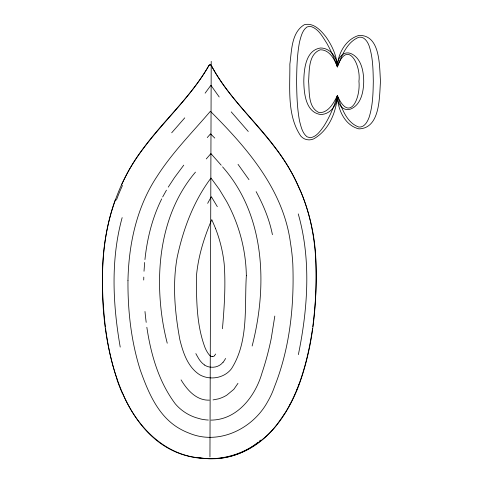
<?xml version="1.0" encoding="UTF-8"?>
<svg xmlns="http://www.w3.org/2000/svg" width="483" height="483" viewBox="0 0 483 483"><rect width="100%" height="100%" fill="white"/><g stroke="black" fill="none" stroke-linecap="round" stroke-linejoin="round"><path stroke-width="0.72" d="M211.21 61.335L209.948 456.894M143.723 280.037L143.795 277.103M144.012 271.247L144.659 262.486M337.357 66.865C337.822 53.679 345.641 39.256 358.929 35.41C380.785 34.776 379.3 66.533 380.495 81.247C379.318 96.262 380.58 128.261 358.929 128.883C344.608 125.399 337.617 109.206 337.357 95.628C336.343 112.297 328.754 130.495 313.624 138.911A10.934 10.934 0 0 1 300.818 136.115C286.763 115.419 290.108 87.876 289.854 64.118C291.774 50.745 291.219 32.627 304.314 24.711C313.57 22.321 321.02 30.514 326.11 37.106C332.189 45.885 336.911 56.052 337.357 66.865C336.609 59.657 342.477 50.63 350.537 53.384C361.206 57.743 363.602 70.983 363.723 81.247C363.602 91.51 361.206 104.757 350.537 109.11C342.477 111.863 336.609 102.837 337.357 95.628C333.747 102.855 328.627 112.654 319.384 112.708C307.768 107.86 309.537 91.589 308.595 81.247C309.398 70.741 308.251 54.259 320.277 49.791C329.454 49.628 334.634 59.373 337.357 66.865C347.44 38.58 361.181 65 358.929 81.247C360.771 98.339 349.541 123.352 337.357 95.628C334.139 106.435 329.744 116.952 323.658 126.474C320.211 131.171 316.383 137.003 310.086 137.746L306.977 136.774C302.255 132.922 301.042 126.637 299.551 121.052C297.093 107.932 296.767 94.559 296.61 81.247C296.773 68.073 297.063 54.833 299.551 41.858C301.03 36.539 302.201 30.417 306.977 26.982L310.086 26.293C318.394 28.334 322.644 36.877 326.943 43.5C331.109 50.957 334.592 58.787 337.357 66.865C341.795 55.696 346.897 41.979 358.929 37.209C364.146 36.322 367.43 41.417 369.036 45.631C372.912 57.066 373.069 69.304 373.305 81.247C373.087 93.418 372.84 105.849 369.036 117.538C367.364 121.915 364.387 127.452 358.929 127.083C346.039 122.585 341.499 107.317 337.357 95.628C337.466 104.829 330.3 114.531 320.579 114.501C305.642 112.346 303.988 93.273 303.801 81.247C303.988 69.226 305.642 50.154 320.579 47.992C328.863 47.926 335.48 55.195 336.977 62.947M144.948 259.576C147.134 238.626 152.278 217.779 161.72 198.875M222.44 328.748C224.299 307.266 225.778 285.55 224.203 264.008A138.669 138.669 0 0 0 215.557 228.55M274.809 316.063L271.265 338.281A292.257 292.257 0 0 1 261.991 373.015C255.604 395.348 238.397 418.465 213.474 420.023A45.589 45.589 0 0 1 210.932 420.107M312.815 326.629C318.255 282.428 318.883 235.885 301.76 193.967M312.555 328.47C309.802 347.549 305.552 366.482 298.844 384.577M298.367 354.625C307.828 308.559 311.318 259.606 298.246 213.903M252.138 346.015C267.618 286.039 265.439 215.382 222.548 166.84M122.157 217.616C110.559 259.721 112.799 304.459 120.225 347.084M115.365 199.618C100.494 240.25 100.512 284.535 105.372 326.997M296.804 389.781L294.606 394.901M121.45 184.959L123.479 180.787M123.896 179.954C144.683 136.363 185.055 106.984 208.94 65.483A1.352 1.34 20 0 1 211.18 65.314A1.352 1.34 23.7 0 1 211.306 65.507C227.578 96.63 254.71 119.856 275.407 147.816C299.062 178.523 313.087 216.143 315.634 254.807C317.603 299.514 313.962 345.339 298.059 387.499C288.568 411.256 273.837 434.066 251.528 447.548A80.003 80.003 0 0 1 220.375 458.192C125.025 467.466 100.609 349.71 102.505 277.387C102.106 231.285 115.31 184.705 143.626 147.919C164.377 119.627 191.534 96.226 208.94 65.483A1.346 1.346 0 0 1 211.319 65.525C233.899 107.413 274.296 136.496 295.155 179.579M237.974 383.333L233.82 389.34L226.787 395.16A33.901 33.901 0 0 1 218.419 398.867L213.039 399.918M289.679 404.899L291.406 401.608A154.826 154.331 -65.4 0 0 294.588 394.895M207.666 203.343L208.698 201.435A146.258 146.258 0 0 1 211.385 196.732L217.32 206.682M162.668 196.967L166.454 190.169M168.253 187.12L174.448 177.653L183.757 165.15M195.47 172.129C162.366 210.999 155.309 265.01 161.63 314.161A245.787 245.787 0 0 0 167.239 343.196M205.118 93.171L210.902 85.28L219.21 96.986M223.025 362.202C220.206 365.963 215.309 367.702 210.763 367.177A13.198 13.198 0 0 1 204.55 365.033M171.682 132.801L184.754 117.852M206.271 158.919L210.908 153.588L221.202 165.204M207.255 137.577L210.54 133.869L214.796 138.084M259.57 440.943L260.518 440.14M258.157 442.15C244.984 453.024 227.97 459.182 210.854 458.759A75.336 75.336 0 0 1 197.559 457.347M212.417 356.454L212.073 356.454M209.405 400.141C196.472 400.691 187.162 389.992 181.071 379.873M204.569 365.009L202.443 363.307A26.921 26.921 0 0 1 198.664 358.634L196.231 354.347A57.652 57.652 0 0 1 195.863 353.574M210.232 355.802L210.202 355.778A6.357 6.357 0 0 1 210.027 355.627L209.362 354.975A16.41 16.41 0 0 1 207.69 352.747L206.67 351.056A39.618 39.618 0 0 1 205.076 347.76C196.581 325.379 196.503 300.909 196.4 277.266A80.413 80.413 0 0 1 196.551 274.948C198.386 255.803 204.206 237.213 211.777 219.608L215.587 228.537M248.268 131.485L231.218 111.875M238.034 164.353L248.98 179.664M256.117 191.624C263.44 205.136 269.46 219.554 272.418 234.684M295.578 180.407L301.41 193.103M122.688 393.609C135.886 424.871 162.729 453.966 198.084 457.727C229.769 462.847 261.973 446.853 279.729 420.639A129.535 129.353 -49.3 0 0 283.998 414.474M117.236 379.735C111.597 363.24 107.951 346.106 105.614 328.845M146.85 327.269C150.853 354.317 158.72 381.763 175.335 403.897A45.722 45.722 0 0 0 195.977 417.668L200.843 419.039A45.589 45.589 0 0 0 208.39 420.053M146.192 322.372A327.353 327.353 0 0 1 144.985 311.499M225.573 358.44A33.472 33.472 0 0 1 223.14 362.28M211.82 356.526A3.133 3.133 0 0 1 210.202 355.832M214.621 355.687A3.067 3.067 0 0 1 212.46 356.581M214.7 355.343A9.382 9.382 0 0 0 214.977 354.999L215.026 354.939A17.261 17.261 0 0 0 215.666 354.015M116.463 200.016A172.86 168.38 -67.4 0 1 122.501 185.454M122.495 393.699A171.755 170.167 69 0 1 117.049 379.801M289.728 404.923A137.166 137.154 -23.5 0 1 284.04 414.505M298.796 384.559A183.123 182.707 -65.2 0 1 296.761 389.763M127.971 280.412C127.729 310.569 131.092 341.016 140.209 369.845C147.78 391.152 157.192 414.269 176.953 427.05A65.821 65.821 0 0 0 189.324 433.233C218.781 445.537 252.863 428.759 267.516 401.922A82.671 82.671 0 0 0 274.525 386.635C289.945 347.784 294.322 305.413 292.807 263.893A195.265 195.265 0 0 0 290.524 243.311C283.575 189.849 247.061 147.919 210.383 111.277C192.186 132.59 172.244 152.622 157.09 176.349C136.713 206.929 128.732 244.102 127.971 280.412M246.342 275.751C244.398 306.777 248.908 341.294 231.484 368.728C224.184 378.292 209.948 380.61 199.642 374.736C187.748 367.044 183.075 352.681 179.845 339.615C174.894 312.604 172.262 284.427 177.201 257.222C183.226 229.057 193.574 201.212 210.999 178.046L219.348 189.421L226.654 201.52A162.874 162.874 0 0 1 241.905 240.975C244.639 252.361 246.161 264.038 246.342 275.751"/></g></svg>
